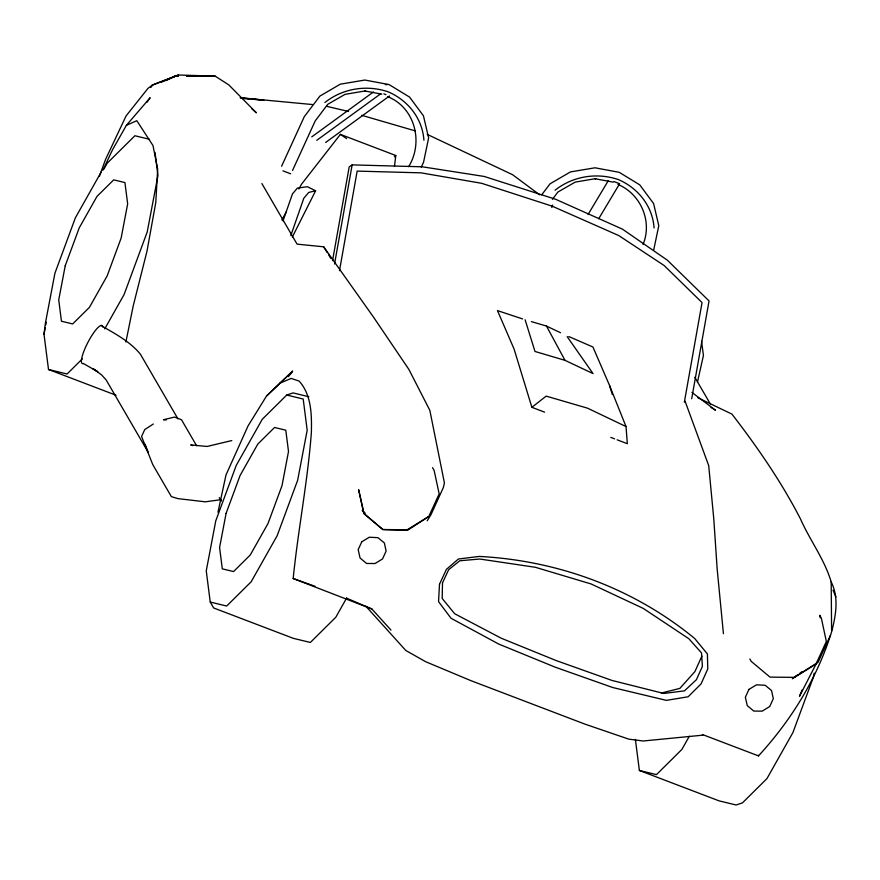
<?xml version="1.0" encoding="UTF-8"?>
<svg xmlns="http://www.w3.org/2000/svg" width="880" height="880" viewBox="0 0 880 880"><rect width="100%" height="100%" fill="white"/><g stroke="black" fill="none" stroke-linecap="round" stroke-linejoin="round"><path stroke-width="1.32" d="M394.482 166.243L395.802 155.507L340.384 134.376L301.51 184.217L298.892 188.98M116.05 395.241L48.51 369.49L44 334.268L45.386 323.235L54.923 273.196L75.427 217.723L101.398 171.688M390.984 630.102L371.91 609.004L293.183 578.523C298.1 529.705 307.703 481.492 311.366 432.575C311.795 415.074 311.608 394.867 299.134 381.095L291.159 378.411L280.038 383.13L266.519 396.044L248.105 425.821L226.006 474.925L217.965 512.237M332.552 260.634L349.206 166.859L352.143 164.89L422.334 166.804L484.187 176.451L555.522 199.232L622.435 229.141L667.392 260.216L709.049 300.949L691.691 398.739M334.543 264.033L352.143 164.89M339.482 270.71L357.17 171.105L420.981 172.843L481.69 183.315L552.255 206.206L618.816 235.587L664.169 265.54L702.042 302.566L684.354 402.171M44 334.268L45.276 327.547M45.793 324.852L46.31 322.168M814.176 673.145L813.417 677.094L792.924 732.567L766.942 778.602L742.456 802.879L736.109 804.991L719.026 800.844L639.375 770.473L635.404 739.431M125.906 341.968L133.166 306.141L146.982 251.24L155.782 202.543L157.674 169.268L152.999 145.563L136.818 120.703L126.39 125.323L112.42 149.963L102.85 170.357M643.038 244.453C652.652 221.507 640.728 193.908 617.936 184.437M653.719 249.942L658.79 225.698L653.598 203.544L639.727 184.833L619.201 172.315L595.012 167.794L570.438 171.919L550.077 183.799L541.684 194.843M697.466 382.118L703.439 355.399L701.536 341.253M283.008 220.913L292.468 193.908L297.363 188.122L307.362 186.703L315.612 190.773L292.325 237.05M290.829 235.565L303.82 198.231L308.715 192.445L315.612 190.773M551.793 207.526L552.673 205.073M99.385 176.275L105.501 159.577L126.071 115.94L147.939 88.418L152.416 85.074L178.31 75.009L215.05 76.087L228.8 84.887L256.377 112.805L251.691 108.669M802.109 690.008L799.524 696.256L816.948 662.299M701.899 656.106L694.925 671.55L679.855 688.391L661.309 693.055M281.589 166.254L304.26 116.732L319.924 96.063L340.274 84.183L364.848 80.047L389.048 84.568L409.574 97.097L423.445 115.808L428.626 137.962L423.566 162.206L421.311 167.123M292.545 170.434L315.216 120.912L327.734 104.313L345.059 94.358L365.574 90.871L364.683 90.959L381.799 94.16M408.672 166.628C423.654 142.428 415.063 107.591 387.783 96.701M428.824 516.461L407.121 529.771L382.833 529.54L363.737 513.227L358.633 489.709L364.078 513.821L382.833 529.54L407.462 530.365L428.824 516.461L439.175 493.856L434.137 470.459L432.52 467.665M830.511 635.151L818.092 662.288L792.319 678.711L797.709 674.795M281.875 219.934L286.462 211.596M103.906 169.059L107.239 163.152L134.893 135.74L149.49 139.282M104.731 328.867L124.069 294.602L147.213 231.968L157.971 175.472L155.023 152.438M346.588 598.125L335.797 617.254L310.354 642.466L293.271 638.319L213.62 607.948L210.243 602.052L206.25 570.856L215.776 520.817L236.28 465.344L262.251 419.309L286.748 395.032L293.095 392.92L308.858 396.748M689.315 736.263L681.901 749.408L656.458 774.631L639.375 770.473M588.06 214.489L608.278 180.697M598.719 218.691L618.937 184.888M427.207 520.762L430.947 514.756L443.333 487.564L444.422 482.977L429.836 410.333L408.848 369.369L373.45 317.042L323.675 246.807L297.055 244.134L261.877 183.557M147.081 102.168L150.161 97.702L126.39 125.323M288.464 376.629L292.545 371.217L280.038 383.13M552.42 199.309L557.898 192.049L575.212 182.105L595.738 178.607L594.836 178.695L613.272 182.149M150.821 87.098L152.416 85.074L178.31 75.009M150.7 87.208L152.416 85.074M702.383 734.514L758.505 755.898C791.439 719.972 817.542 677.743 831.853 630.993C835.912 614.834 839.003 597.52 831.193 581.922C824.45 559.196 809.908 540.342 800.437 518.859C781.264 481.646 757.449 447.205 731.94 414.106L697.774 397.727M82.335 358.886L67.078 374L48.51 369.49M266.519 396.044L292.545 371.217M394.394 156.816L395.802 155.507M522.61 318.934L497.486 310.618L514.096 349.096L531.883 407.308L546.183 396.121L587.543 408.177L626.021 426.558L627.341 443.696L617.155 439.813M311.773 136.862L373.395 91.993M316.8 140.305L380.633 93.83M325.644 142.461L389.477 95.986M799.865 673.222L802.021 671.649M153.296 424.028L144.749 429.572L141.581 436.491L152.757 464.596L171.369 496.628L177.969 498.63L205.304 501.82L221.375 499.609M324.907 102.487C342.76 88.385 366.454 84.601 387.97 91.74C407.869 100.199 422.433 118.349 423.918 140.228M555.06 190.223C572.913 176.132 596.618 172.337 618.134 179.476C638.022 187.935 652.597 206.085 654.082 227.964M160.831 82.423L175.593 76.01L178.321 75.966M165.847 80.619L175.593 76.01L178.31 76.01M231.77 440.572L207.086 446.457L190.685 444.917L192.896 445.599M702.867 735.163L643.225 740.993L628.826 739.156L584.991 724.141L470.954 680.669L425.645 661.705L405.801 650.485L365.882 606.232M385.396 84.667L387.497 84.546M186.527 75.845L215.05 76.087L186.472 76.032M240.548 97.768L312.411 104.544M242.319 98.439L249.051 98.978M251.735 99.198L263.857 100.177L240.13 97.812M166.199 420.013L163.515 419.738L174.515 417.076L181.5 419.749L196.614 445.775M326.557 106.282L348.612 111.496M290.675 173.8L282.931 170.852M286.748 395.032L303.193 399.025L307.186 430.221L297.649 480.249L277.156 535.722L251.174 581.768L226.688 606.045L210.243 602.052M361.713 115.302L415.404 130.933M427.196 134.365L512.611 174.724L539.682 194.854M531.399 321.618L546.469 326.073L560.527 332.728M567.16 336.622L593.032 373.593L565.004 360.338L534.985 351.461L525.118 319.77M293.183 578.523L314.908 586.223M619.63 183.722L614.009 181.588M531.883 407.308L544.61 412.159M610.797 437.393L614.614 438.845M383.856 93.852L385.979 94.677M346.368 598.059L371.91 609.004M568.799 336.545L592.933 347.006L609.554 385.484L626.021 426.558M100.87 325.468C114.939 333.63 130.009 341.44 140.448 354.277L177.936 418.836M710.974 407.385L715.55 410.278L691.933 392.425M340.384 134.376L346.643 138.611M362.153 510.499L365.233 513.194M323.675 246.807L327.272 252.626M328.702 254.947L330.869 258.434M694.826 377.256L710.446 404.162M749.87 659.021L751.267 661.419L770.022 677.127L794.299 677.369L816.013 664.059L826.353 641.454L821.326 618.057L819.709 615.263L820.259 617.87M219.252 497.585L221.32 501.16M546.469 326.073L565.004 360.338M833.019 590.183L835.978 596.981M145.057 444.268L148.423 452.705L106.15 379.929L101.574 374.891L92.862 368.555L97.823 371.789L83.435 363.539A21.428 4.741 -62.5 0 1 88.341 341.561A21.428 4.741 -62.5 0 1 102.839 326.997M685.069 401.192L708.708 465.619L713.768 518.683L717.178 569.107L723.426 633.677M609.554 385.484L612.315 394.537M758.318 755.26L758.505 755.898M831.193 581.922L831.6 630.575M442.508 582.868L442.178 598.466L454.685 613.745L501.259 638.231L556.072 660.528L611.974 680.438L663.795 693.462L684.497 690.844L696.432 679.668L702.383 666.424L701.525 652.927L688.853 638.737L643.258 608.41L591.129 583.968L535.425 567.303L479.732 559.02L459.767 560.769L448.646 569.701L442.508 582.868M439.494 584.232L438.548 601.634L451.022 618.266L498.729 644.061L555.126 667.15L612.766 687.533L666.413 700.37L688.138 696.784L701.041 683.936L707.773 668.976L707.41 653.95L694.727 638.539A390.049 364.496 -30.1 0 0 479.325 556.424L458.403 559.02L446.424 569.349L439.494 584.232M65.23 265.749L58.729 299.915L61.446 321.222L72.677 323.95L89.408 307.373L107.151 275.924L121.143 238.051L127.655 203.874L124.927 182.578L113.696 179.85L96.976 196.427L79.233 227.865L65.23 265.749M226.094 513.37L219.582 547.536L222.31 568.843L233.541 571.571L250.261 554.994L268.004 523.545L282.007 485.672L288.508 451.495L285.78 430.199L274.549 427.471L257.829 444.048L240.086 475.486L226.094 513.37M361.768 541.805L358.171 549.648L360.063 558.008L366.575 563.464L375.001 563.541L382.536 558.932L386.122 551.089L384.373 542.971L377.96 537.669L369.325 537.229L361.768 541.805M748.946 689.392L745.36 697.246L747.252 705.606L753.764 711.062L762.179 711.139L769.714 706.53L773.311 698.687L771.562 690.558L765.149 685.267L756.503 684.827L748.946 689.392"/></g></svg>
